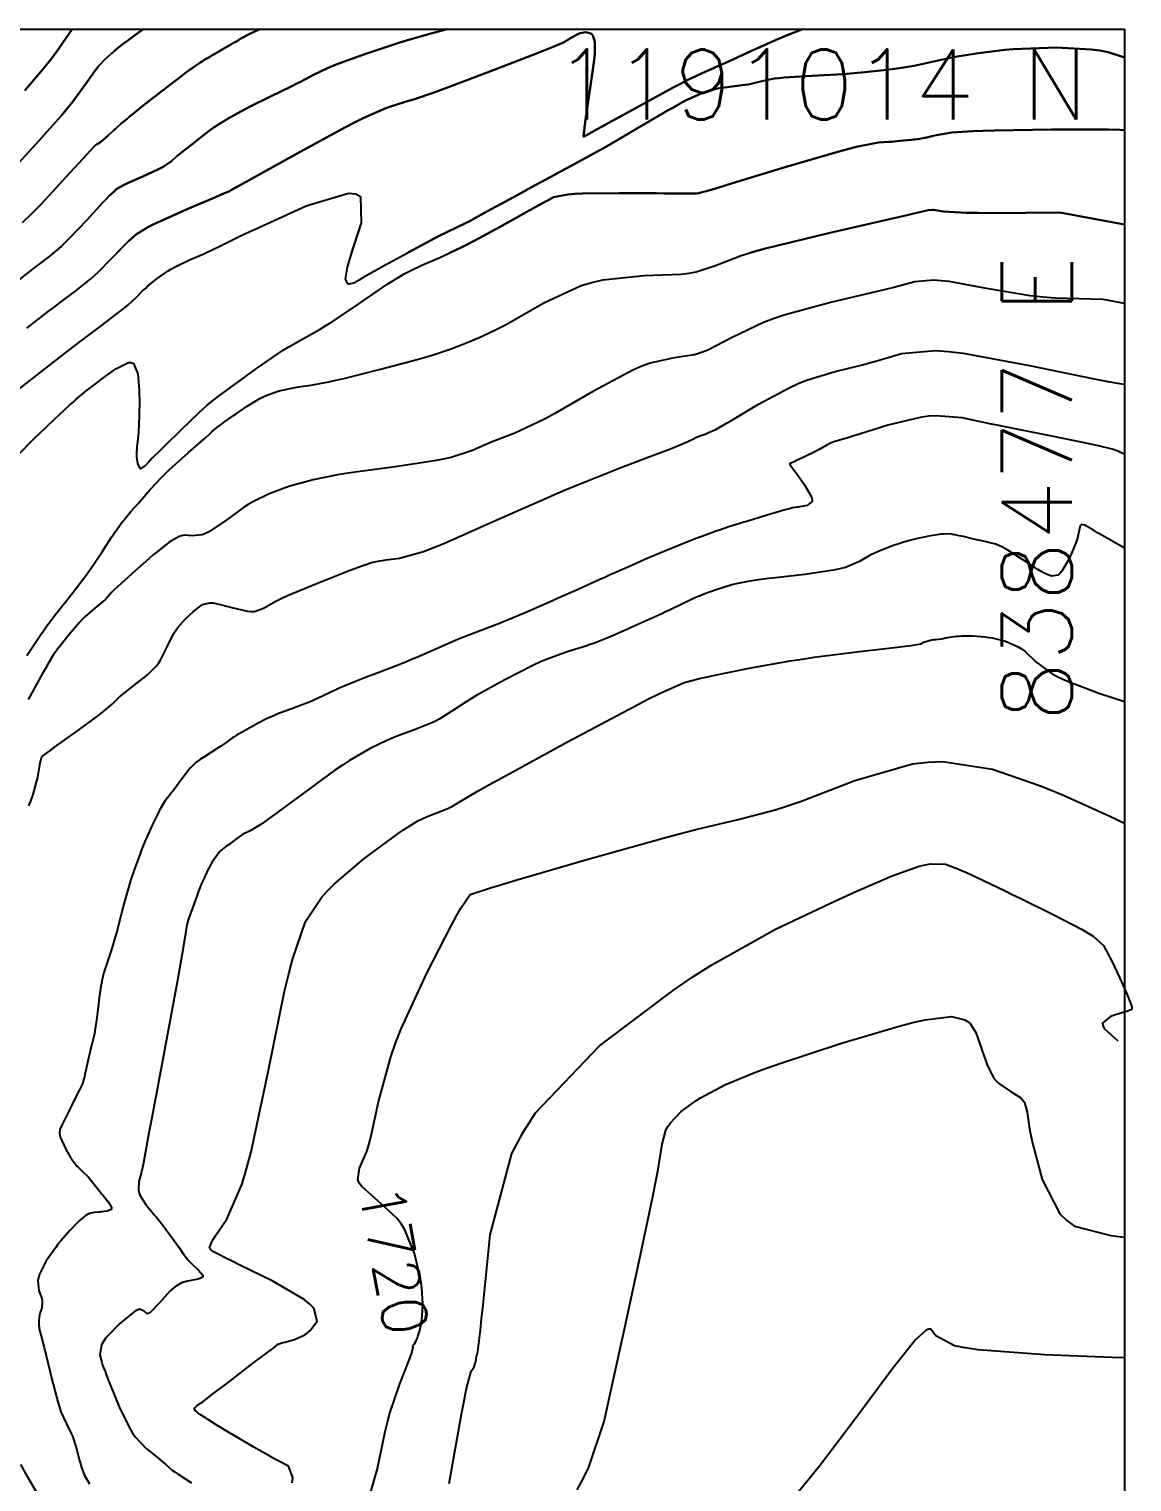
# Model space of a CAD drawing. Header units: metres. Extents: x 837117 to 838477, y 1189012 to 1191015.
# Drawn here: x 838382.7 to 838477.2, y 1190889.5 to 1191013.9 of the extents above; entities that cross this region are included whole.
import ezdxf

# ---------------------------------------------------------------- set-up
doc = ezdxf.new("R2010")
doc.units = ezdxf.units.M
doc.header["$LTSCALE"] = 0.3
doc.layers.add('COORD', color=7, linetype='Continuous', lineweight=20)
for name, color, linetype in [('COTAS 10', 1, 'Continuous'), ('COTAS INT', 252, 'Continuous'), ('MARCO IMP', 130, 'Continuous')]:
    doc.layers.add(name, color=color, linetype=linetype)
doc.styles.get("Standard").update_dxf_attribs({"font": 'simplex.shx'})

msp = doc.modelspace()

# ---------------------------------------------------------------- linework, layer by layer
at = {"layer": 'COORD'}
msp.add_lwpolyline([(837476.514, 1189013.872), (838476.514, 1189013.872), (838476.514, 1191013.872), (837476.514, 1191013.872)], close=True, dxfattribs=at)
at = {"layer": 'COTAS 10'}
for points, elevation in [([(838384.742, 1190994.695), (838385.407, 1190995.26), (838385.745, 1190995.581), (838386.106, 1190995.937), (838387.602, 1190997.513), (838388.988, 1190999.01), (838389.28, 1190999.317), (838389.531, 1190999.577), (838389.971, 1191000), (838390.104, 1191000.128), (838390.649, 1191000.45), (838390.881, 1191000.567), (838391.15, 1191000.696), (838392.417, 1191001.259), (838393.703, 1191001.848), (838393.984, 1191001.993), (838394.232, 1191002.13), (838394.857, 1191002.558), (838395.3, 1191002.948), (838395.434, 1191003.062), (838395.573, 1191003.178), (838396.115, 1191003.616), (838396.711, 1191004.085), (838396.883, 1191004.221), (838397.06, 1191004.358), (838397.723, 1191004.876), (838398.446, 1191005.405), (838398.66, 1191005.551), (838398.879, 1191005.696), (838399.718, 1191006.217), (838400.81, 1191006.82), (838401.188, 1191007.018), (838401.599, 1191007.229), (838403.359, 1191008.099), (838405.122, 1191008.965), (838405.535, 1191009.173), (838405.916, 1191009.367), (838407.021, 1191009.953), (838408.242, 1191010.526), (838408.696, 1191010.712), (838409.2, 1191010.91), (838411.44, 1191011.723), (838413.835, 1191012.527), (838414.438, 1191012.718), (838415.015, 1191012.897), (838416.879, 1191013.429), (838418.358, 1191013.832), (838418.496, 1191013.872), (838418.358, 1191013.832), (838416.879, 1191013.429), (838415.015, 1191012.897), (838414.438, 1191012.718), (838413.835, 1191012.527), (838411.44, 1191011.723), (838409.2, 1191010.91), (838408.696, 1191010.712), (838408.242, 1191010.526), (838407.021, 1191009.953), (838405.916, 1191009.367), (838405.535, 1191009.173), (838405.122, 1191008.965), (838403.359, 1191008.099), (838401.599, 1191007.229), (838401.188, 1191007.018), (838400.81, 1191006.82), (838399.718, 1191006.217), (838398.879, 1191005.696), (838398.66, 1191005.551), (838398.446, 1191005.405), (838397.723, 1191004.876), (838397.06, 1191004.358), (838396.883, 1191004.221), (838396.711, 1191004.085), (838396.115, 1191003.616), (838395.573, 1191003.178), (838395.434, 1191003.062), (838395.3, 1191002.948), (838394.857, 1191002.558), (838394.232, 1191002.13), (838393.984, 1191001.993), (838393.703, 1191001.848), (838392.417, 1191001.259), (838391.15, 1191000.696), (838390.881, 1191000.567), (838390.649, 1191000.45), (838390.104, 1191000.128), (838389.971, 1191000), (838389.531, 1190999.577), (838389.28, 1190999.317), (838388.988, 1190999.01), (838387.602, 1190997.513), (838386.106, 1190995.937), (838385.745, 1190995.581), (838385.407, 1190995.26), (838384.382, 1190994.39), (838383.429, 1190993.676), (838383.137, 1190993.452), (838382.833, 1190993.219), (838381.633, 1190992.283)], 1700), ([(838476.514, 1190990.37), (838474.685, 1190990.71), (838470.619, 1190990.818), (838469.528, 1190990.908), (838468.451, 1190991.025), (838464.685, 1190991.664), (838461.512, 1190992.244), (838460.808, 1190992.324), (838460.181, 1190992.368), (838458.548, 1190992.234), (838456.768, 1190991.743), (838456.048, 1190991.563), (838455.229, 1190991.362), (838451.451, 1190990.478), (838447.451, 1190989.397), (838446.492, 1190989.074), (838445.597, 1190988.74), (838442.903, 1190987.445), (838440.756, 1190986.349), (838440.206, 1190986.141), (838439.676, 1190985.973), (838437.923, 1190985.709), (838435.876, 1190985.273), (838435.161, 1190984.998), (838434.381, 1190984.655), (838431.029, 1190982.857), (838427.699, 1190980.947), (838426.933, 1190980.534), (838426.235, 1190980.171), (838424.278, 1190979.278), (838422.8, 1190978.704), (838422.404, 1190978.542), (838422.013, 1190978.379), (838420.651, 1190977.778), (838418.829, 1190977.194), (838418.149, 1190977.042), (838417.393, 1190976.895), (838414.028, 1190976.395), (838410.603, 1190975.935), (838409.808, 1190975.813), (838409.081, 1190975.693), (838407.01, 1190975.277), (838405.435, 1190974.848), (838405.019, 1190974.72), (838404.613, 1190974.588), (838403.222, 1190974.077), (838401.842, 1190973.4), (838401.443, 1190973.164), (838401.036, 1190972.906), (838399.508, 1190971.799), (838398.111, 1190970.84), (838397.788, 1190970.676), (838397.492, 1190970.556), (838396.651, 1190970.489), (838395.945, 1190970.536), (838395.733, 1190970.489), (838395.514, 1190970.415), (838394.668, 1190969.928), (838393.64, 1190969.118), (838393.307, 1190968.841), (838392.954, 1190968.54), (838391.503, 1190967.259), (838390.217, 1190966.082), (838389.967, 1190965.846), (838389.763, 1190965.65), (838389.411, 1190965.265), (838389.208, 1190965.035), (838389.098, 1190964.935), (838388.965, 1190964.82), (838388.291, 1190964.276), (838387.453, 1190963.538), (838387.216, 1190963.302), (838386.977, 1190963.051), (838386.097, 1190962.028), (838385.342, 1190961.077), (838385.182, 1190960.871), (838385.043, 1190960.69), (838384.719, 1190960.246), (838384.281, 1190959.495), (838384.07, 1190959.12), (838383.821, 1190958.674), (838382.595, 1190956.459)], 1710), ([(838411.45, 1190886.915), (838412.509, 1190890.617), (838413.162, 1190893.785), (838413.366, 1190894.587), (838413.58, 1190895.357), (838414.436, 1190897.868), (838415.171, 1190899.742), (838415.309, 1190900.11), (838415.418, 1190900.414), (838415.572, 1190900.966), (838415.555, 1190901.075), (838415.555, 1190901.099), (838415.558, 1190901.12), (838415.587, 1190901.172), (838415.643, 1190901.233), (838415.663, 1190901.259), (838415.684, 1190901.289), (838415.777, 1190901.433), (838415.897, 1190901.689), (838415.935, 1190901.79), (838415.976, 1190901.905), (838416.141, 1190902.43), (838416.293, 1190903.15), (838416.325, 1190903.387), (838416.352, 1190903.641), (838416.414, 1190904.696), (838416.325, 1190906.065), (838416.257, 1190906.518), (838416.17, 1190907.002), (838415.701, 1190909.014), (838414.859, 1190911.054), (838414.536, 1190911.556), (838414.175, 1190912.031), (838412.55, 1190913.516), (838411.164, 1190914.742), (838410.954, 1190915.053), (838410.82, 1190915.352), (838410.961, 1190916.33), (838411.599, 1190917.747), (838411.778, 1190918.323), (838411.958, 1190918.979), (838411.985, 1190919.101), (838412.614, 1190922.009), (838413.648, 1190925.857), (838414.065, 1190927.028), (838414.54, 1190928.245), (838416.73, 1190933.02), (838418.858, 1190937.14), (838419.294, 1190937.943), (838419.663, 1190938.599), (838420.444, 1190939.75), (838422.19, 1190940.329), (838423.167, 1190940.624), (838424.358, 1190940.979), (838430.444, 1190942.748), (838436.988, 1190944.582), (838438.468, 1190944.978), (838439.803, 1190945.325), (838443.426, 1190946.174), (838446.592, 1190947.011), (838447.639, 1190947.351), (838448.761, 1190947.738), (838453.426, 1190949.526), (838458.367, 1190950.95), (838459.662, 1190951.107), (838460.924, 1190951.162), (838465.22, 1190950.507), (838469.239, 1190949.088), (838470.328, 1190948.661), (838471.405, 1190948.221), (838475.209, 1190946.509), (838476.514, 1190945.858)], 1720)]:
    msp.add_lwpolyline(points, dxfattribs=dict(at, elevation=elevation))
at = {"layer": 'COTAS INT'}
for points, elevation in [([(838381.16, 1191001.731), (838383.242, 1191004.003), (838385.442, 1191006.483), (838385.931, 1191007.063), (838386.367, 1191007.597), (838387.51, 1191009.142), (838388.257, 1191010.231), (838388.444, 1191010.479), (838388.623, 1191010.704), (838389.197, 1191011.318), (838389.712, 1191011.769), (838389.854, 1191011.89), (838389.996, 1191012.008), (838390.506, 1191012.423), (838391.048, 1191012.842), (838391.21, 1191012.963), (838391.377, 1191013.087), (838392.024, 1191013.557), (838392.462, 1191013.872), (838392.024, 1191013.557), (838391.377, 1191013.087), (838391.21, 1191012.963), (838391.048, 1191012.842), (838390.506, 1191012.423), (838389.996, 1191012.008), (838389.854, 1191011.89), (838389.712, 1191011.769), (838389.197, 1191011.318), (838388.623, 1191010.704), (838388.444, 1191010.479), (838388.257, 1191010.231), (838387.51, 1191009.142), (838386.367, 1191007.597), (838385.931, 1191007.063), (838385.442, 1191006.483), (838383.242, 1191004.003), (838381.16, 1191001.731)], 1696), ([(838382.1, 1190997.312), (838382.871, 1190998.035), (838383.21, 1190998.382), (838383.602, 1190998.793), (838384.722, 1191000), (838385.471, 1191000.808), (838387.263, 1191002.766), (838387.607, 1191003.142), (838387.886, 1191003.445), (838388.345, 1191003.94), (838388.396, 1191003.97), (838388.419, 1191003.981), (838388.444, 1191003.994), (838388.564, 1191004.047), (838388.785, 1191004.193), (838388.873, 1191004.263), (838388.974, 1191004.346), (838389.435, 1191004.754), (838389.937, 1191005.21), (838390.062, 1191005.324), (838390.181, 1191005.432), (838390.564, 1191005.775), (838391.057, 1191006.194), (838391.247, 1191006.35), (838391.459, 1191006.523), (838392.418, 1191007.29), (838393.333, 1191008.014), (838393.518, 1191008.159), (838393.674, 1191008.281), (838393.988, 1191008.522), (838394.275, 1191008.739), (838394.414, 1191008.845), (838394.578, 1191008.972), (838395.384, 1191009.595), (838396.192, 1191010.213), (838396.357, 1191010.337), (838396.498, 1191010.439), (838396.795, 1191010.637), (838396.936, 1191010.714), (838396.978, 1191010.74), (838397.021, 1191010.768), (838397.189, 1191010.889), (838397.38, 1191011.028), (838397.437, 1191011.067), (838397.498, 1191011.107), (838397.733, 1191011.255), (838398.11, 1191011.479), (838398.259, 1191011.567), (838398.427, 1191011.666), (838399.198, 1191012.115), (838400.002, 1191012.58), (838400.191, 1191012.69), (838400.366, 1191012.79), (838400.877, 1191013.083), (838401.47, 1191013.396), (838401.696, 1191013.51), (838401.95, 1191013.636), (838402.438, 1191013.872), (838401.95, 1191013.636), (838401.696, 1191013.51), (838401.47, 1191013.396), (838400.877, 1191013.083), (838400.366, 1191012.79), (838400.191, 1191012.69), (838400.002, 1191012.58), (838399.198, 1191012.115), (838398.427, 1191011.666), (838398.259, 1191011.567), (838398.11, 1191011.479), (838397.733, 1191011.255), (838397.498, 1191011.107), (838397.437, 1191011.067), (838397.38, 1191011.028), (838397.189, 1191010.889), (838397.021, 1191010.768), (838396.978, 1191010.74), (838396.936, 1191010.714), (838396.795, 1191010.637), (838396.498, 1191010.439), (838396.357, 1191010.337), (838396.192, 1191010.213), (838395.384, 1191009.595), (838394.578, 1191008.972), (838394.414, 1191008.845), (838394.275, 1191008.739), (838393.988, 1191008.522), (838393.674, 1191008.281), (838393.518, 1191008.159), (838393.333, 1191008.014), (838392.418, 1191007.29), (838391.459, 1191006.523), (838391.247, 1191006.35), (838391.057, 1191006.194), (838390.564, 1191005.775), (838390.181, 1191005.432), (838390.062, 1191005.324), (838389.937, 1191005.21), (838389.435, 1191004.754), (838388.974, 1191004.346), (838388.873, 1191004.263), (838388.785, 1191004.193), (838388.564, 1191004.047), (838388.444, 1191003.994), (838388.419, 1191003.981), (838388.396, 1191003.97), (838388.345, 1191003.94), (838387.886, 1191003.445), (838387.607, 1191003.142), (838387.263, 1191002.766), (838385.471, 1191000.808), (838384.722, 1191000), (838383.602, 1190998.793), (838383.21, 1190998.382), (838382.871, 1190998.035), (838382.1, 1190997.312)], 1698), ([(838382.307, 1191008.62), (838384.047, 1191010.656), (838384.506, 1191011.24), (838384.954, 1191011.833), (838386.366, 1191013.872), (838384.954, 1191011.833), (838384.506, 1191011.24), (838384.047, 1191010.656), (838382.307, 1191008.62)], 1694), ([(838382.484, 1190988.263), (838384.308, 1190989.687), (838384.771, 1190990.042), (838385.215, 1190990.382), (838386.664, 1190991.468), (838387.943, 1190992.485), (838388.28, 1190992.78), (838388.609, 1190993.081), (838389.734, 1190994.218), (838390.714, 1190995.255), (838390.952, 1190995.493), (838391.176, 1190995.71), (838391.864, 1190996.316), (838392.901, 1190996.93), (838393.344, 1190997.153), (838393.856, 1190997.398), (838396.269, 1190998.471), (838398.567, 1190999.455), (838399.006, 1190999.643), (838399.36, 1190999.794), (838399.836, 1191000), (838399.924, 1191000.038), (838399.931, 1191000.044), (838399.933, 1191000.045), (838399.935, 1191000.047), (838399.943, 1191000.053), (838399.951, 1191000.06), (838399.957, 1191000.064), (838399.966, 1191000.072), (838399.977, 1191000.08), (838399.983, 1191000.084), (838399.996, 1191000.092), (838400.012, 1191000.101), (838400.05, 1191000.12), (838400.962, 1191000.624), (838401.526, 1191000.937), (838402.227, 1191001.325), (838405.882, 1191003.352), (838409.769, 1191005.459), (838410.614, 1191005.897), (838411.359, 1191006.271), (838413.217, 1191007.101), (838414.342, 1191007.478), (838414.625, 1191007.568), (838414.896, 1191007.652), (838415.771, 1191007.902), (838417.286, 1191008.408), (838417.961, 1191008.654), (838418.746, 1191008.946), (838422.502, 1191010.379), (838426.136, 1191011.791), (838426.845, 1191012.069), (838427.425, 1191012.298), (838428.445, 1191012.717), (838428.668, 1191012.85), (838428.746, 1191012.899), (838428.831, 1191012.953), (838429.195, 1191013.191), (838429.625, 1191013.418), (838429.751, 1191013.465), (838429.88, 1191013.506), (838430.37, 1191013.596), (838430.797, 1191013.502), (838430.886, 1191013.427), (838430.962, 1191013.33), (838431.132, 1191012.802), (838431.131, 1191011.816), (838431.099, 1191011.43), (838431.053, 1191010.995), (838430.775, 1191009.019), (838430.471, 1191007.078), (838430.41, 1191006.666), (838430.358, 1191006.308), (838430.253, 1191005.468), (838430.215, 1191005.06), (838430.205, 1191004.975), (838430.195, 1191004.901), (838430.163, 1191004.735), (838430.169, 1191004.679), (838430.183, 1191004.676), (838430.203, 1191004.677), (838430.319, 1191004.726), (838430.446, 1191004.795), (838430.472, 1191004.809), (838430.494, 1191004.821), (838430.54, 1191004.847), (838430.567, 1191004.861), (838430.577, 1191004.867), (838430.588, 1191004.873), (838430.633, 1191004.899), (838431.334, 1191005.286), (838431.758, 1191005.52), (838432.282, 1191005.808), (838435.001, 1191007.303), (838437.858, 1191008.854), (838438.468, 1191009.177), (838439, 1191009.454), (838440.268, 1191010.072), (838441.369, 1191010.554), (838441.797, 1191010.745), (838442.277, 1191010.961), (838444.453, 1191011.951), (838446.664, 1191012.941), (838447.166, 1191013.158), (838447.62, 1191013.349), (838448.861, 1191013.833), (838448.968, 1191013.872), (838448.861, 1191013.833), (838447.62, 1191013.349), (838447.166, 1191013.158), (838446.664, 1191012.941), (838444.453, 1191011.951), (838442.277, 1191010.961), (838441.797, 1191010.745), (838441.369, 1191010.554), (838440.268, 1191010.072), (838439, 1191009.454), (838438.468, 1191009.177), (838437.858, 1191008.854), (838435.001, 1191007.303), (838432.282, 1191005.808), (838431.758, 1191005.52), (838431.334, 1191005.286), (838430.633, 1191004.899), (838430.588, 1191004.873), (838430.577, 1191004.867), (838430.567, 1191004.861), (838430.54, 1191004.847), (838430.494, 1191004.821), (838430.472, 1191004.809), (838430.446, 1191004.795), (838430.319, 1191004.726), (838430.203, 1191004.677), (838430.183, 1191004.676), (838430.169, 1191004.679), (838430.163, 1191004.735), (838430.195, 1191004.901), (838430.205, 1191004.975), (838430.215, 1191005.06), (838430.253, 1191005.468), (838430.358, 1191006.308), (838430.41, 1191006.666), (838430.471, 1191007.078), (838430.775, 1191009.019), (838431.053, 1191010.995), (838431.099, 1191011.43), (838431.131, 1191011.816), (838431.132, 1191012.802), (838430.962, 1191013.33), (838430.886, 1191013.427), (838430.797, 1191013.502), (838430.37, 1191013.596), (838429.88, 1191013.506), (838429.751, 1191013.465), (838429.625, 1191013.418), (838429.195, 1191013.191), (838428.831, 1191012.953), (838428.746, 1191012.899), (838428.668, 1191012.85), (838428.445, 1191012.717), (838427.425, 1191012.298), (838426.845, 1191012.069), (838426.136, 1191011.791), (838422.502, 1191010.379), (838418.746, 1191008.946), (838417.961, 1191008.654), (838417.286, 1191008.408), (838415.771, 1191007.902), (838414.896, 1191007.652), (838414.625, 1191007.568), (838414.342, 1191007.478), (838413.217, 1191007.101), (838411.359, 1191006.271), (838410.614, 1191005.897), (838409.769, 1191005.459), (838405.882, 1191003.352), (838402.227, 1191001.325), (838401.526, 1191000.937), (838400.962, 1191000.624), (838400.05, 1191000.12), (838400.012, 1191000.101), (838399.996, 1191000.092), (838399.983, 1191000.084), (838399.977, 1191000.08), (838399.966, 1191000.072), (838399.957, 1191000.064), (838399.951, 1191000.06), (838399.943, 1191000.053), (838399.935, 1191000.047), (838399.933, 1191000.045), (838399.931, 1191000.044), (838399.924, 1191000.038), (838399.836, 1191000), (838399.36, 1190999.794), (838399.006, 1190999.643), (838398.567, 1190999.455), (838396.269, 1190998.471), (838393.856, 1190997.398), (838393.344, 1190997.153), (838392.901, 1190996.93), (838391.864, 1190996.316), (838391.176, 1190995.71), (838390.952, 1190995.493), (838390.714, 1190995.255), (838390.185, 1190994.695)], 1702), ([(838381.095, 1190982.487), (838383.334, 1190984.244), (838385.784, 1190986.155), (838386.405, 1190986.632), (838387.001, 1190987.087), (838388.947, 1190988.546), (838390.479, 1190989.709), (838390.815, 1190989.978), (838391.112, 1190990.225), (838391.865, 1190990.923), (838392.44, 1190991.499), (838392.625, 1190991.668), (838392.821, 1190991.842), (838393.624, 1190992.504), (838394.584, 1190993.167), (838394.879, 1190993.342), (838395.188, 1190993.513), (838396.41, 1190994.097), (838397.628, 1190994.634), (838397.934, 1190994.774), (838398.225, 1190994.912), (838399.165, 1190995.38), (838400.792, 1190996.165), (838401.516, 1190996.502), (838402.36, 1190996.891), (838406.396, 1190998.728), (838410.046, 1190999.832), (838410.647, 1190999.758), (838411.069, 1190999.52), (838411.11, 1190997.291), (838410.222, 1190994.541), (838410.058, 1190993.975), (838409.929, 1190993.493), (838409.759, 1190992.457), (838409.906, 1190992.115), (838409.978, 1190992.071), (838410.062, 1190992.049), (838410.479, 1190992.152), (838410.937, 1190992.387), (838411.048, 1190992.448), (838411.152, 1190992.507), (838411.472, 1190992.708), (838412.21, 1190993.139), (838412.579, 1190993.344), (838413.018, 1190993.585), (838415.198, 1190994.764), (838417.443, 1190995.958), (838417.924, 1190996.209), (838418.343, 1190996.424), (838419.347, 1190996.914), (838419.987, 1190997.212), (838420.176, 1190997.306), (838420.37, 1190997.406), (838421.117, 1190997.81), (838422.248, 1190998.438), (838422.685, 1190998.678), (838423.176, 1190998.947), (838425.102, 1191000), (838425.396, 1191000.161), (838427.674, 1191001.399), (838428.201, 1191001.683), (838428.684, 1191001.943), (838430.056, 1191002.672), (838431.441, 1191003.43), (838431.932, 1191003.708), (838432.469, 1191004.016), (838434.799, 1191005.373), (838436.985, 1191006.657), (838437.432, 1191006.918), (838437.81, 1191007.139), (838438.605, 1191007.596), (838439.069, 1191007.827), (838439.239, 1191007.906), (838439.426, 1191007.99), (838440.252, 1191008.346), (838441.233, 1191008.681), (838441.519, 1191008.753), (838441.81, 1191008.815), (838442.913, 1191008.962), (838443.996, 1191009.082), (838444.275, 1191009.127), (838444.545, 1191009.177), (838445.446, 1191009.401), (838446.54, 1191009.624), (838446.932, 1191009.674), (838447.363, 1191009.718), (838449.243, 1191009.836), (838451.313, 1191009.941), (838451.863, 1191009.978), (838452.404, 1191010.017), (838454.275, 1191010.187), (838455.886, 1191010.363), (838456.263, 1191010.407), (838456.61, 1191010.449), (838457.614, 1191010.583), (838458.48, 1191010.731), (838458.74, 1191010.783), (838459.008, 1191010.838), (838460.051, 1191011.075), (838461.329, 1191011.351), (838461.746, 1191011.431), (838462.191, 1191011.512), (838464.022, 1191011.819), (838466.267, 1191012.083), (838466.972, 1191012.137), (838467.714, 1191012.183), (838470.692, 1191012.282), (838473.676, 1191012.135), (838474.421, 1191012.027), (838475.13, 1191011.89), (838476.514, 1191011.437), (838475.13, 1191011.89), (838474.421, 1191012.027), (838473.676, 1191012.135), (838470.692, 1191012.282), (838467.714, 1191012.183), (838466.972, 1191012.137), (838466.267, 1191012.083), (838464.022, 1191011.819), (838462.191, 1191011.512), (838461.746, 1191011.431), (838461.329, 1191011.351), (838460.051, 1191011.075), (838459.008, 1191010.838), (838458.74, 1191010.783), (838458.48, 1191010.731), (838457.614, 1191010.583), (838456.61, 1191010.449), (838456.263, 1191010.407), (838455.886, 1191010.363), (838454.275, 1191010.187), (838452.404, 1191010.017), (838451.863, 1191009.978), (838451.313, 1191009.941), (838449.243, 1191009.836), (838447.363, 1191009.718), (838446.932, 1191009.674), (838446.54, 1191009.624), (838445.446, 1191009.401), (838444.545, 1191009.177), (838444.275, 1191009.127), (838443.996, 1191009.082), (838442.913, 1191008.962), (838441.81, 1191008.815), (838441.519, 1191008.753), (838441.233, 1191008.681), (838440.252, 1191008.346), (838439.426, 1191007.99), (838439.239, 1191007.906), (838439.069, 1191007.827), (838438.605, 1191007.596), (838437.81, 1191007.139), (838437.432, 1191006.918), (838436.985, 1191006.657), (838434.799, 1191005.373), (838432.469, 1191004.016), (838431.932, 1191003.708), (838431.441, 1191003.43), (838430.056, 1191002.672), (838428.684, 1191001.943), (838428.201, 1191001.683), (838427.674, 1191001.399), (838425.396, 1191000.161), (838425.102, 1191000), (838423.176, 1190998.947), (838422.685, 1190998.678), (838422.248, 1190998.438), (838421.117, 1190997.81), (838420.37, 1190997.406), (838420.176, 1190997.306), (838419.987, 1190997.212), (838419.347, 1190996.914), (838418.343, 1190996.424), (838417.924, 1190996.209), (838417.443, 1190995.958), (838415.198, 1190994.764), (838415.071, 1190994.695)], 1704), ([(838381.88, 1190977.563), (838382.882, 1190978.587), (838383.196, 1190978.897), (838383.526, 1190979.219), (838384.85, 1190980.479), (838386.128, 1190981.655), (838386.429, 1190981.924), (838386.707, 1190982.169), (838387.521, 1190982.852), (838388.319, 1190983.466), (838388.586, 1190983.668), (838388.874, 1190983.885), (838390.084, 1190984.782), (838391.193, 1190985.317), (838391.417, 1190985.304), (838391.606, 1190985.223), (838391.987, 1190984.348), (838392.092, 1190982.978), (838392.107, 1190982.584), (838392.116, 1190982.184), (838392.094, 1190980.684), (838392.026, 1190979.344), (838392.006, 1190979.045), (838391.985, 1190978.776), (838391.902, 1190978.061), (838391.856, 1190977.535), (838391.858, 1190977.385), (838391.866, 1190977.233), (838391.95, 1190976.668), (838392.128, 1190976.287), (838392.195, 1190976.251), (838392.27, 1190976.245), (838392.607, 1190976.473), (838392.928, 1190976.826), (838392.994, 1190976.897), (838393.049, 1190976.958), (838393.162, 1190977.085), (838393.222, 1190977.15), (838393.244, 1190977.171), (838393.269, 1190977.194), (838393.375, 1190977.291), (838393.809, 1190977.707), (838394.039, 1190977.931), (838394.318, 1190978.204), (838395.724, 1190979.582), (838397.237, 1190981.032), (838397.583, 1190981.35), (838397.898, 1190981.63), (838398.772, 1190982.34), (838399.697, 1190983.003), (838400.044, 1190983.255), (838400.43, 1190983.535), (838402.154, 1190984.794), (838403.978, 1190986.073), (838404.427, 1190986.366), (838404.851, 1190986.633), (838406.184, 1190987.379), (838407.614, 1190988.175), (838408.099, 1190988.474), (838408.624, 1190988.808), (838410.844, 1190990.295), (838412.958, 1190991.737), (838413.415, 1190992.041), (838413.818, 1190992.305), (838414.812, 1190992.913), (838415.663, 1190993.336), (838415.976, 1190993.482), (838416.322, 1190993.64), (838417.851, 1190994.318), (838419.697, 1190995.177), (838420.243, 1190995.45), (838420.805, 1190995.738), (838422.96, 1190996.906), (838424.85, 1190997.966), (838425.245, 1190998.187), (838425.583, 1190998.376), (838426.34, 1190998.796), (838426.773, 1190999.029), (838426.907, 1190999.101), (838427.048, 1190999.175), (838427.608, 1190999.47), (838428.834, 1190999.717), (838429.395, 1190999.761), (838430.052, 1190999.795), (838433.224, 1190999.832), (838436.426, 1190999.807), (838437.101, 1190999.802), (838437.686, 1190999.798), (838439.036, 1190999.791), (838439.65, 1190999.793), (838439.77, 1190999.796), (838439.868, 1190999.799), (838440.043, 1190999.814), (838440.123, 1190999.843), (838440.162, 1190999.854), (838440.209, 1190999.866), (838440.435, 1190999.92), (838440.709, 1191000), (838441.69, 1191000.286), (838442.385, 1191000.495), (838443.23, 1191000.751), (838447.537, 1191002.061), (838451.967, 1191003.366), (838452.89, 1191003.618), (838453.681, 1191003.822), (838455.443, 1191004.167), (838456.32, 1191004.211), (838456.553, 1191004.227), (838456.782, 1191004.244), (838457.575, 1191004.315), (838458.257, 1191004.39), (838458.417, 1191004.409), (838458.564, 1191004.427), (838458.989, 1191004.483), (838459.356, 1191004.546), (838459.466, 1191004.568), (838459.58, 1191004.591), (838460.022, 1191004.692), (838460.563, 1191004.808), (838460.74, 1191004.842), (838460.928, 1191004.877), (838461.704, 1191005.007), (838463.534, 1191005.131), (838464.386, 1191005.162), (838465.389, 1191005.191), (838470.259, 1191005.283), (838475.138, 1191005.269), (838476.145, 1191005.231), (838476.514, 1191005.209), (838476.145, 1191005.231), (838475.138, 1191005.269), (838470.259, 1191005.283), (838465.389, 1191005.191), (838464.386, 1191005.162), (838463.534, 1191005.131), (838461.704, 1191005.007), (838460.928, 1191004.877), (838460.74, 1191004.842), (838460.563, 1191004.808), (838460.022, 1191004.692), (838459.58, 1191004.591), (838459.466, 1191004.568), (838459.356, 1191004.546), (838458.989, 1191004.483), (838458.564, 1191004.427), (838458.417, 1191004.409), (838458.257, 1191004.39), (838457.575, 1191004.315), (838456.782, 1191004.244), (838456.553, 1191004.227), (838456.32, 1191004.211), (838455.443, 1191004.167), (838453.681, 1191003.822), (838452.89, 1191003.618), (838451.967, 1191003.366), (838447.537, 1191002.061), (838443.23, 1191000.751), (838442.385, 1191000.495), (838441.69, 1191000.286), (838440.709, 1191000), (838440.435, 1190999.92), (838440.209, 1190999.866), (838440.162, 1190999.854), (838440.123, 1190999.843), (838440.043, 1190999.814), (838439.868, 1190999.799), (838439.77, 1190999.796), (838439.65, 1190999.793), (838439.036, 1190999.791), (838437.686, 1190999.798), (838437.101, 1190999.802), (838436.426, 1190999.807), (838433.224, 1190999.832), (838430.052, 1190999.795), (838429.395, 1190999.761), (838428.834, 1190999.717), (838427.608, 1190999.47), (838427.048, 1190999.175), (838426.907, 1190999.101), (838426.773, 1190999.029), (838426.34, 1190998.796), (838425.583, 1190998.376), (838425.245, 1190998.187), (838424.85, 1190997.966), (838422.96, 1190996.906), (838420.805, 1190995.738), (838420.243, 1190995.45), (838419.697, 1190995.177), (838418.661, 1190994.695)], 1706), ([(838397.762, 1190994.695), (838397.934, 1190994.774), (838398.225, 1190994.912), (838399.165, 1190995.38), (838400.792, 1190996.165), (838401.516, 1190996.502), (838402.36, 1190996.891), (838406.396, 1190998.728), (838410.046, 1190999.832), (838410.647, 1190999.758), (838411.069, 1190999.52), (838411.11, 1190997.291), (838410.272, 1190994.695)], 1704), ([(838382.474, 1190960.223), (838383.623, 1190961.943), (838383.887, 1190962.326), (838384.127, 1190962.67), (838384.796, 1190963.574), (838385.363, 1190964.284), (838385.539, 1190964.506), (838385.722, 1190964.737), (838386.452, 1190965.662), (838387.186, 1190966.617), (838387.373, 1190966.869), (838387.553, 1190967.114), (838388.141, 1190967.951), (838388.714, 1190968.806), (838388.884, 1190969.061), (838389.059, 1190969.325), (838389.731, 1190970.349), (838390.413, 1190971.343), (838390.594, 1190971.589), (838390.772, 1190971.821), (838391.386, 1190972.553), (838392, 1190973.237), (838392.178, 1190973.439), (838392.359, 1190973.647), (838393.041, 1190974.445), (838393.969, 1190975.435), (838394.306, 1190975.763), (838394.677, 1190976.116), (838396.302, 1190977.586), (838397.803, 1190978.905), (838398.095, 1190979.163), (838398.334, 1190979.373), (838398.749, 1190979.744), (838398.89, 1190979.858), (838398.956, 1190979.907), (838399.033, 1190979.964), (838399.408, 1190980.232), (838399.98, 1190980.633), (838400.182, 1190980.774), (838400.403, 1190980.928), (838401.355, 1190981.59), (838402.431, 1190982.242), (838402.729, 1190982.389), (838403.027, 1190982.522), (838404.105, 1190982.881), (838405.175, 1190983.119), (838405.468, 1190983.176), (838405.76, 1190983.228), (838406.803, 1190983.382), (838408.349, 1190983.667), (838408.958, 1190983.802), (838409.646, 1190983.961), (838412.784, 1190984.737), (838415.918, 1190985.569), (838416.604, 1190985.763), (838417.21, 1190985.941), (838418.739, 1190986.451), (838419.77, 1190986.865), (838420.061, 1190986.981), (838420.355, 1190987.099), (838421.437, 1190987.533), (838422.925, 1190988.246), (838423.474, 1190988.539), (838424.083, 1190988.874), (838426.779, 1190990.431), (838429.97, 1190991.9), (838430.892, 1190992.18), (838431.831, 1190992.405), (838435.358, 1190992.756), (838438.507, 1190992.886), (838439.208, 1190992.97), (838439.834, 1190993.075), (838441.473, 1190993.63), (838443.662, 1190994.475), (838444.633, 1190994.763), (838445.764, 1190995.074), (838451.169, 1190996.394), (838456.394, 1190997.594), (838457.412, 1190997.83), (838458.244, 1190998.023), (838459.696, 1190998.373), (838460.038, 1190998.401), (838460.169, 1190998.392), (838460.317, 1190998.375), (838460.981, 1190998.254), (838462.982, 1190998.138), (838463.972, 1190998.125), (838465.151, 1190998.12), (838470.981, 1190998.173), (838476.514, 1190997.144), (838470.981, 1190998.173), (838465.151, 1190998.12), (838463.972, 1190998.125), (838462.982, 1190998.138), (838460.981, 1190998.254), (838460.317, 1190998.375), (838460.169, 1190998.392), (838460.038, 1190998.401), (838459.696, 1190998.373), (838458.244, 1190998.023), (838457.412, 1190997.83), (838456.394, 1190997.594), (838451.169, 1190996.394), (838445.764, 1190995.074), (838444.633, 1190994.763), (838444.404, 1190994.695)], 1708), ([(838382.654, 1190947.34), (838382.851, 1190947.849), (838383.021, 1190948.326), (838383.41, 1190949.796), (838383.589, 1190950.827), (838383.626, 1190951.029), (838383.658, 1190951.195), (838383.73, 1190951.491), (838383.764, 1190951.544), (838383.772, 1190951.557), (838383.78, 1190951.569), (838383.805, 1190951.604), (838384.248, 1190951.932), (838384.519, 1190952.129), (838384.855, 1190952.372), (838386.607, 1190953.631), (838388.416, 1190954.951), (838388.787, 1190955.232), (838389.102, 1190955.476), (838389.775, 1190956.055), (838390.142, 1190956.424), (838390.264, 1190956.536), (838390.396, 1190956.653), (838390.946, 1190957.114), (838391.602, 1190957.637), (838391.8, 1190957.794), (838392.005, 1190957.956), (838392.805, 1190958.585), (838393.581, 1190959.354), (838393.77, 1190959.605), (838393.949, 1190959.872), (838394.503, 1190960.974), (838395.035, 1190962.077), (838395.2, 1190962.345), (838395.373, 1190962.596), (838396.059, 1190963.367), (838396.732, 1190963.961), (838396.896, 1190964.1), (838397.05, 1190964.229), (838397.527, 1190964.605), (838398.162, 1190964.75), (838398.416, 1190964.734), (838398.704, 1190964.693), (838400.026, 1190964.34), (838401.381, 1190964.018), (838401.69, 1190963.996), (838401.97, 1190964.003), (838402.74, 1190964.273), (838403.805, 1190964.884), (838404.271, 1190965.106), (838404.811, 1190965.352), (838407.379, 1190966.434), (838409.943, 1190967.452), (838410.481, 1190967.658), (838410.944, 1190967.831), (838411.994, 1190968.184), (838412.707, 1190968.327), (838412.957, 1190968.368), (838413.23, 1190968.41), (838414.41, 1190968.569), (838416.449, 1190969.146), (838417.265, 1190969.453), (838418.189, 1190969.823), (838422.434, 1190971.689), (838427.162, 1190973.8), (838428.391, 1190974.324), (838429.585, 1190974.823), (838433.606, 1190976.408), (838436.758, 1190977.598), (838437.404, 1190977.848), (838437.952, 1190978.064), (838439.108, 1190978.554), (838439.579, 1190978.788), (838439.694, 1190978.841), (838439.802, 1190978.89), (838440.135, 1190979.025), (838440.426, 1190979.133), (838440.588, 1190979.195), (838440.884, 1190979.314), (838441.153, 1190979.427), (838441.218, 1190979.455), (838441.278, 1190979.481), (838441.462, 1190979.565), (838442.125, 1190979.946), (838442.487, 1190980.16), (838442.928, 1190980.422), (838445.164, 1190981.759), (838447.84, 1190983.189), (838448.558, 1190983.51), (838449.265, 1190983.797), (838451.734, 1190984.561), (838454.064, 1190985.131), (838454.684, 1190985.295), (838455.293, 1190985.463), (838457.401, 1190986.095), (838460.324, 1190986.334), (838461.447, 1190986.255), (838462.707, 1190986.113), (838468.389, 1190985.074), (838473.919, 1190983.912), (838475.083, 1190983.691), (838476.088, 1190983.515), (838476.514, 1190983.465)], 1712), ([(838476.514, 1190977.448), (838476.341, 1190977.54), (838476.183, 1190977.615), (838476.026, 1190977.684), (838475.468, 1190977.896), (838474.294, 1190978.185), (838473.748, 1190978.303), (838473.107, 1190978.438), (838469.997, 1190979.064), (838466.593, 1190979.742), (838465.767, 1190979.91), (838464.992, 1190980.07), (838462.614, 1190980.577), (838460.393, 1190980.757), (838459.717, 1190980.71), (838459.014, 1190980.622), (838456.253, 1190979.955), (838453.818, 1190979.183), (838453.32, 1190979.028), (838452.899, 1190978.899), (838452.016, 1190978.644), (838451.622, 1190978.522), (838451.509, 1190978.476), (838451.395, 1190978.425), (838450.967, 1190978.197), (838450.423, 1190977.895), (838450.235, 1190977.798), (838450.031, 1190977.695), (838449.157, 1190977.273), (838448.362, 1190976.899), (838448.207, 1190976.826), (838448.081, 1190976.767), (838447.859, 1190976.664), (838447.84, 1190976.637), (838447.841, 1190976.625), (838447.846, 1190976.612), (838447.886, 1190976.548), (838448.11, 1190976.242), (838448.23, 1190976.075), (838448.376, 1190975.872), (838449.114, 1190974.845), (838449.698, 1190973.808), (838449.747, 1190973.599), (838449.747, 1190973.424), (838449.343, 1190973.075), (838448.712, 1190972.965), (838448.57, 1190972.941), (838448.442, 1190972.919), (838448.098, 1190972.864), (838447.579, 1190972.738), (838447.34, 1190972.672), (838447.06, 1190972.592), (838445.707, 1190972.19), (838444.245, 1190971.745), (838443.897, 1190971.638), (838443.573, 1190971.538), (838442.608, 1190971.234), (838441.812, 1190970.97), (838441.595, 1190970.895), (838441.379, 1190970.819), (838440.612, 1190970.541), (838439.736, 1190970.206), (838439.452, 1190970.095), (838439.15, 1190969.976), (838437.911, 1190969.482), (838436.503, 1190968.902), (838436.094, 1190968.729), (838435.678, 1190968.551), (838434.109, 1190967.862), (838432.456, 1190967.123), (838431.987, 1190966.913), (838431.513, 1190966.701), (838429.761, 1190965.912), (838428.003, 1190965.126), (838427.525, 1190964.914), (838427.052, 1190964.705), (838425.377, 1190963.972), (838423.787, 1190963.3), (838423.367, 1190963.13), (838422.957, 1190962.966), (838421.55, 1190962.432), (838420.121, 1190961.883), (838419.696, 1190961.71), (838419.259, 1190961.528), (838417.576, 1190960.797), (838415.886, 1190960.06), (838415.443, 1190959.875), (838415.012, 1190959.698), (838413.549, 1190959.126), (838412.256, 1190958.639), (838411.933, 1190958.515), (838411.624, 1190958.397), (838410.631, 1190958.009), (838409.664, 1190957.605), (838409.37, 1190957.476), (838409.066, 1190957.34), (838407.875, 1190956.786), (838406.678, 1190956.241), (838406.371, 1190956.111), (838406.073, 1190955.989), (838405.083, 1190955.624), (838404.205, 1190955.31), (838403.978, 1190955.221), (838403.757, 1190955.131), (838403.018, 1190954.797), (838402.303, 1190954.435), (838402.099, 1190954.327), (838401.891, 1190954.216), (838401.114, 1190953.784), (838400.407, 1190953.368), (838400.243, 1190953.266), (838400.094, 1190953.17), (838399.667, 1190952.871), (838399.251, 1190952.569), (838399.107, 1190952.472), (838398.952, 1190952.369), (838398.288, 1190951.946), (838397.634, 1190951.533), (838397.485, 1190951.436), (838397.349, 1190951.347), (838396.975, 1190951.088), (838396.606, 1190950.729), (838396.474, 1190950.576), (838396.33, 1190950.401), (838395.699, 1190949.575), (838395.088, 1190948.751), (838394.955, 1190948.577), (838394.838, 1190948.425), (838394.547, 1190948.072), (838394.361, 1190947.849), (838394.31, 1190947.779), (838394.26, 1190947.707), (838394.081, 1190947.418), (838393.846, 1190946.974), (838393.76, 1190946.803), (838393.665, 1190946.612), (838393.246, 1190945.753), (838392.833, 1190944.874), (838392.741, 1190944.672), (838392.659, 1190944.487), (838392.443, 1190943.967), (838392.245, 1190943.433), (838392.174, 1190943.239), (838392.096, 1190943.026), (838391.754, 1190942.09), (838391.39, 1190941.035), (838391.298, 1190940.747), (838391.209, 1190940.46), (838390.919, 1190939.438), (838390.651, 1190938.418), (838390.576, 1190938.133), (838390.501, 1190937.846), (838390.229, 1190936.798), (838389.933, 1190935.73), (838389.843, 1190935.43), (838389.75, 1190935.128), (838389.384, 1190934.022), (838389.054, 1190932.988), (838388.984, 1190932.731), (838388.923, 1190932.488), (838388.778, 1190931.715), (838388.677, 1190930.908), (838388.644, 1190930.644), (838388.608, 1190930.361), (838388.459, 1190929.191), (838388.301, 1190928.078), (838388.259, 1190927.832), (838388.219, 1190927.612), (838388.081, 1190927.041), (838387.933, 1190926.521), (838387.887, 1190926.333), (838387.838, 1190926.127), (838387.64, 1190925.222), (838387.447, 1190924.341), (838387.401, 1190924.149), (838387.358, 1190923.98), (838387.228, 1190923.557), (838387.01, 1190923.083), (838386.911, 1190922.881), (838386.795, 1190922.649), (838386.238, 1190921.555), (838385.69, 1190920.473), (838385.58, 1190920.248), (838385.488, 1190920.055), (838385.307, 1190919.627), (838385.266, 1190919.422), (838385.262, 1190919.369), (838385.261, 1190919.318), (838385.285, 1190919.149), (838385.367, 1190918.928), (838385.403, 1190918.844), (838385.444, 1190918.75), (838385.641, 1190918.33), (838385.855, 1190917.898), (838385.907, 1190917.796), (838385.955, 1190917.703), (838386.106, 1190917.43), (838386.252, 1190917.194), (838386.299, 1190917.124), (838386.348, 1190917.051), (838386.547, 1190916.773), (838386.789, 1190916.48), (838386.866, 1190916.399), (838386.946, 1190916.318), (838387.27, 1190916.025), (838387.64, 1190915.671), (838387.749, 1190915.551), (838387.861, 1190915.423), (838388.292, 1190914.881), (838388.745, 1190914.29), (838388.871, 1190914.129), (838388.998, 1190913.971), (838389.457, 1190913.411), (838389.721, 1190912.958), (838389.724, 1190912.866), (838389.696, 1190912.789), (838389.345, 1190912.632), (838388.843, 1190912.579), (838388.721, 1190912.567), (838388.606, 1190912.556), (838388.252, 1190912.526), (838387.947, 1190912.471), (838387.863, 1190912.444), (838387.779, 1190912.411), (838387.479, 1190912.251), (838387.093, 1190911.939), (838386.955, 1190911.811), (838386.803, 1190911.665), (838386.143, 1190910.987), (838385.381, 1190910.106), (838385.165, 1190909.832), (838384.946, 1190909.544), (838384.139, 1190908.396), (838383.543, 1190907.255), (838383.457, 1190906.971), (838383.406, 1190906.703), (838383.51, 1190905.85), (838383.746, 1190905.16), (838383.779, 1190904.993), (838383.797, 1190904.837), (838383.742, 1190904.363), (838383.615, 1190903.958), (838383.587, 1190903.846), (838383.561, 1190903.735), (838383.497, 1190903.331), (838383.499, 1190902.874), (838383.516, 1190902.729), (838383.541, 1190902.575), (838383.69, 1190901.952), (838383.951, 1190900.972), (838384.046, 1190900.593), (838384.151, 1190900.168), (838384.612, 1190898.244), (838385.124, 1190896.302), (838385.261, 1190895.866), (838385.397, 1190895.473), (838385.869, 1190894.421), (838386.282, 1190893.614), (838386.38, 1190893.375), (838386.472, 1190893.13), (838386.743, 1190892.193), (838386.983, 1190891.264), (838387.055, 1190891.024), (838387.129, 1190890.792), (838387.416, 1190890.02), (838387.84, 1190889.299)], 1714), ([(838476.514, 1190969.405), (838474.627, 1190970.503), (838474.212, 1190970.744), (838473.86, 1190970.949), (838473.113, 1190971.383), (838472.838, 1190971.436), (838472.782, 1190971.401), (838472.736, 1190971.344), (838472.645, 1190970.958), (838472.494, 1190970.263), (838472.409, 1190970.011), (838472.306, 1190969.733), (838471.78, 1190968.515), (838471.156, 1190967.442), (838470.991, 1190967.256), (838470.83, 1190967.118), (838470.276, 1190967.017), (838469.826, 1190967.203), (838469.73, 1190967.244), (838469.646, 1190967.281), (838469.448, 1190967.381), (838469.101, 1190967.602), (838468.923, 1190967.717), (838468.71, 1190967.854), (838467.644, 1190968.543), (838466.525, 1190969.238), (838466.279, 1190969.38), (838466.059, 1190969.499), (838465.496, 1190969.749), (838464.974, 1190969.883), (838464.782, 1190969.93), (838464.568, 1190969.981), (838463.622, 1190970.2), (838462.714, 1190970.407), (838462.524, 1190970.45), (838462.361, 1190970.486), (838461.996, 1190970.566), (838461.789, 1190970.601), (838461.727, 1190970.609), (838461.662, 1190970.617), (838461.41, 1190970.64), (838460.994, 1190970.624), (838460.827, 1190970.606), (838460.637, 1190970.583), (838459.761, 1190970.453), (838458.661, 1190970.224), (838458.33, 1190970.138), (838457.986, 1190970.042), (838456.648, 1190969.615), (838455.355, 1190969.112), (838455.04, 1190968.968), (838454.743, 1190968.822), (838453.826, 1190968.281), (838452.621, 1190967.774), (838452.142, 1190967.649), (838451.601, 1190967.532), (838449.122, 1190967.167), (838446.615, 1190966.881), (838446.056, 1190966.813), (838445.555, 1190966.75), (838444.236, 1190966.565), (838443.262, 1190966.368), (838442.98, 1190966.298), (838442.692, 1190966.221), (838441.606, 1190965.887), (838440.48, 1190965.471), (838440.166, 1190965.343), (838439.853, 1190965.21), (838438.715, 1190964.681), (838437.543, 1190964.112), (838437.207, 1190963.954), (838436.867, 1190963.795), (838435.601, 1190963.217), (838434.322, 1190962.647), (838433.973, 1190962.493), (838433.628, 1190962.341), (838432.403, 1190961.806), (838431.123, 1190961.297), (838430.744, 1190961.161), (838430.353, 1190961.028), (838428.852, 1190960.568), (838427.063, 1190959.926), (838426.491, 1190959.679), (838425.885, 1190959.402), (838423.422, 1190958.148), (838421.094, 1190956.852), (838420.574, 1190956.547), (838420.108, 1190956.266), (838418.875, 1190955.447), (838417.86, 1190954.805), (838417.531, 1190954.635), (838417.182, 1190954.469), (838415.75, 1190953.898), (838414.205, 1190953.315), (838413.785, 1190953.142), (838413.367, 1190952.963), (838411.887, 1190952.275), (838410.117, 1190951.243), (838409.517, 1190950.848), (838408.87, 1190950.406), (838406.135, 1190948.412), (838403.588, 1190946.52), (838403.059, 1190946.141), (838402.606, 1190945.826), (838401.606, 1190945.214), (838401.126, 1190944.99), (838401, 1190944.921), (838400.878, 1190944.847), (838400.464, 1190944.554), (838400.081, 1190944.258), (838399.98, 1190944.183), (838399.879, 1190944.111), (838399.532, 1190943.876), (838399.198, 1190943.616), (838399.106, 1190943.527), (838399.014, 1190943.432), (838398.684, 1190943.029), (838398.377, 1190942.581), (838398.3, 1190942.456), (838398.226, 1190942.332), (838397.985, 1190941.881), (838397.769, 1190941.424), (838397.711, 1190941.296), (838397.653, 1190941.167), (838397.449, 1190940.694), (838397.244, 1190940.189), (838397.187, 1190940.04), (838397.128, 1190939.886), (838396.911, 1190939.297), (838396.693, 1190938.686), (838396.633, 1190938.518), (838396.574, 1190938.351), (838396.362, 1190937.754), (838396.183, 1190937.16), (838396.145, 1190936.995), (838396.111, 1190936.831), (838396.029, 1190936.235), (838395.728, 1190934.37), (838395.556, 1190933.405), (838395.346, 1190932.245), (838394.267, 1190926.437), (838393.18, 1190920.649), (838392.965, 1190919.503), (838392.787, 1190918.553), (838392.454, 1190916.77), (838392.34, 1190916.228), (838392.3, 1190916.061), (838392.256, 1190915.887), (838392.068, 1190915.196), (838392.031, 1190914.44), (838392.083, 1190914.225), (838392.161, 1190914.007), (838392.671, 1190913.201), (838393.277, 1190912.473), (838393.416, 1190912.306), (838393.543, 1190912.153), (838393.898, 1190911.723), (838394.21, 1190911.328), (838394.414, 1190911.056), (838394.84, 1190910.47), (838395.285, 1190909.845), (838395.402, 1190909.68), (838395.516, 1190909.518), (838395.904, 1190908.962), (838396.323, 1190908.427), (838396.456, 1190908.279), (838396.597, 1190908.131), (838397.17, 1190907.597), (838397.547, 1190907.15), (838397.565, 1190907.058), (838397.546, 1190906.979), (838397.164, 1190906.807), (838396.562, 1190906.708), (838396.403, 1190906.675), (838396.248, 1190906.64), (838395.719, 1190906.493), (838395.127, 1190906.14), (838394.933, 1190905.974), (838394.725, 1190905.779), (838393.866, 1190904.83), (838393.084, 1190904.019), (838392.925, 1190903.911), (838392.791, 1190903.854), (838392.514, 1190904.069), (838392.125, 1190904.241), (838391.92, 1190904.157), (838391.674, 1190904.016), (838390.431, 1190903.031), (838389.247, 1190901.791), (838389.036, 1190901.489), (838388.876, 1190901.205), (838388.722, 1190900.332), (838388.883, 1190899.696), (838388.921, 1190899.561), (838388.957, 1190899.445), (838389.063, 1190899.178), (838389.143, 1190899.022), (838389.162, 1190898.976), (838389.18, 1190898.928), (838389.232, 1190898.747), (838389.435, 1190898.194), (838389.547, 1190897.912), (838389.684, 1190897.575), (838390.381, 1190895.892), (838391.257, 1190894.102), (838391.506, 1190893.696), (838391.758, 1190893.33), (838392.695, 1190892.333), (838393.538, 1190891.663), (838393.732, 1190891.503), (838393.908, 1190891.354), (838394.398, 1190890.908), (838394.962, 1190890.448), (838395.184, 1190890.29), (838395.435, 1190890.12), (838396.578, 1190889.393)], 1716), ([(838405.201, 1190889.389), (838405.262, 1190889.844), (838404.902, 1190890.797), (838403.95, 1190891.299), (838403.638, 1190891.47), (838403.305, 1190891.654), (838401.928, 1190892.437), (838400.521, 1190893.258), (838400.169, 1190893.468), (838399.834, 1190893.669), (838398.761, 1190894.331), (838397.95, 1190894.843), (838397.781, 1190894.949), (838397.635, 1190895.041), (838397.309, 1190895.244), (838397.142, 1190895.357), (838397.098, 1190895.391), (838397.054, 1190895.427), (838396.901, 1190895.565), (838396.832, 1190895.716), (838396.842, 1190895.759), (838396.863, 1190895.803), (838397.042, 1190895.965), (838397.405, 1190896.219), (838397.543, 1190896.321), (838397.696, 1190896.436), (838398.385, 1190896.963), (838399.372, 1190897.722), (838399.713, 1190897.983), (838400.085, 1190898.266), (838401.673, 1190899.471), (838403.115, 1190900.564), (838403.394, 1190900.776), (838403.621, 1190900.948), (838404.008, 1190901.243), (838404.049, 1190901.275), (838404.059, 1190901.281), (838404.068, 1190901.286), (838404.094, 1190901.297), (838404.307, 1190901.355), (838404.433, 1190901.39), (838404.588, 1190901.433), (838405.393, 1190901.656), (838406.296, 1190902.065), (838406.514, 1190902.226), (838406.717, 1190902.406), (838407.333, 1190903.229), (838407.07, 1190904.334), (838406.719, 1190904.692), (838406.247, 1190905.074), (838403.54, 1190906.641), (838400.678, 1190908.05), (838400.109, 1190908.331), (838399.637, 1190908.564), (838398.738, 1190909.015), (838398.511, 1190909.14), (838398.462, 1190909.169), (838398.419, 1190909.195), (838398.314, 1190909.269), (838398.243, 1190909.34), (838398.222, 1190909.365), (838398.2, 1190909.392), (838398.114, 1190909.508), (838398.288, 1190909.963), (838398.43, 1190910.204), (838398.612, 1190910.494), (838399.607, 1190911.958), (838400.916, 1190914.982), (838401.296, 1190916.257), (838401.683, 1190917.72), (838403.145, 1190924.584), (838404.556, 1190931.487), (838404.911, 1190932.975), (838405.252, 1190934.28), (838406.354, 1190937.463), (838407.73, 1190939.492), (838408.242, 1190940.068), (838408.813, 1190940.651), (838411.348, 1190942.81), (838413.829, 1190944.649), (838414.364, 1190945.031), (838414.834, 1190945.357), (838415.984, 1190946.076), (838416.717, 1190946.416), (838416.924, 1190946.505), (838417.132, 1190946.59), (838417.897, 1190946.879), (838418.605, 1190947.161), (838418.778, 1190947.244), (838418.941, 1190947.328), (838419.443, 1190947.646), (838421.142, 1190948.64), (838422.058, 1190949.15), (838423.168, 1190949.762), (838428.789, 1190952.822), (838434.511, 1190955.871), (838435.684, 1190956.476), (838436.679, 1190956.978), (838438.789, 1190957.927), (838440.22, 1190958.278), (838440.786, 1190958.403), (838441.426, 1190958.541), (838444.355, 1190959.137), (838447.881, 1190959.767), (838448.898, 1190959.925), (838449.933, 1190960.077), (838453.819, 1190960.564), (838457.061, 1190960.935), (838457.69, 1190961.013), (838458.202, 1190961.081), (838459.081, 1190961.233), (838459.217, 1190961.314), (838459.261, 1190961.336), (838459.308, 1190961.357), (838459.501, 1190961.432), (838459.709, 1190961.497), (838459.766, 1190961.512), (838459.823, 1190961.526), (838460.024, 1190961.567), (838460.23, 1190961.596), (838460.29, 1190961.603), (838460.351, 1190961.61), (838460.581, 1190961.631), (838460.871, 1190961.667), (838460.971, 1190961.683), (838461.078, 1190961.702), (838461.536, 1190961.793), (838462.152, 1190961.878), (838462.36, 1190961.892), (838462.584, 1190961.903), (838463.527, 1190961.909), (838464.591, 1190961.827), (838464.892, 1190961.782), (838465.196, 1190961.727), (838466.314, 1190961.448), (838467.406, 1190960.971), (838467.693, 1190960.791), (838467.974, 1190960.591), (838468.932, 1190959.696), (838470.314, 1190958.659), (838470.862, 1190958.369), (838471.481, 1190958.077), (838474.317, 1190957.015), (838476.514, 1190956.29)], 1718), ([(838418.656, 1190889.331), (838419.718, 1190895.256), (838419.938, 1190896.405), (838420.126, 1190897.34), (838420.537, 1190898.94), (838420.712, 1190899.168), (838420.752, 1190899.239), (838420.788, 1190899.312), (838420.883, 1190899.603), (838420.96, 1190899.948), (838420.984, 1190900.056), (838421.008, 1190900.169), (838421.106, 1190900.62), (838421.332, 1190902.449), (838421.436, 1190903.43), (838421.56, 1190904.617), (838422.159, 1190910.62), (838424.034, 1190917.57), (838424.963, 1190919.354), (838426.068, 1190921.078), (838431.538, 1190926.798), (838437.884, 1190931.57), (838439.542, 1190932.697), (838441.156, 1190933.739), (838446.628, 1190936.798), (838451.319, 1190939.025), (838452.442, 1190939.542), (838453.488, 1190940.017), (838456.628, 1190941.371), (838458.932, 1190942.176), (838459.45, 1190942.304), (838459.917, 1190942.391), (838461.174, 1190942.362), (838462.227, 1190941.971), (838462.566, 1190941.829), (838462.926, 1190941.673), (838464.396, 1190940.991), (838466.286, 1190940.074), (838466.91, 1190939.77), (838467.578, 1190939.444), (838470.355, 1190938.087), (838472.889, 1190936.765), (838473.403, 1190936.461), (838473.837, 1190936.183), (838474.728, 1190935.406), (838475.161, 1190934.607), (838475.306, 1190934.316), (838475.463, 1190933.995), (838476.118, 1190932.586), (838476.714, 1190931.248), (838476.834, 1190930.972), (838476.933, 1190930.737), (838477.126, 1190930.23), (838477.16, 1190930.03), (838477.16, 1190929.989), (838477.154, 1190929.954), (838477.098, 1190929.879), (838476.775, 1190929.771), (838476.602, 1190929.716), (838476.392, 1190929.649), (838475.334, 1190929.316), (838474.642, 1190928.749), (838474.663, 1190928.536), (838474.777, 1190928.297), (838475.96, 1190927.23)], 1722), ([(838429.618, 1190888.772), (838430.152, 1190889.722), (838430.633, 1190890.714), (838431.925, 1190894.64), (838432.961, 1190899.3), (838433.281, 1190900.753), (838433.615, 1190902.277), (838434.937, 1190908.372), (838436.1, 1190913.895), (838436.332, 1190915.058), (838436.526, 1190916.063), (838436.904, 1190918.372), (838437.229, 1190919.578), (838437.39, 1190919.888), (838437.582, 1190920.187), (838438.531, 1190921.18), (838439.806, 1190922.092), (838440.204, 1190922.34), (838440.62, 1190922.587), (838442.283, 1190923.462), (838444.904, 1190924.534), (838445.924, 1190924.904), (838447.072, 1190925.306), (838452.283, 1190927.023), (838457.404, 1190928.545), (838458.496, 1190928.823), (838459.447, 1190929.039), (838461.703, 1190929.305), (838462.835, 1190929.014), (838463.077, 1190928.879), (838463.289, 1190928.72), (838463.795, 1190927.95), (838464.125, 1190926.963), (838464.226, 1190926.667), (838464.33, 1190926.362), (838464.74, 1190925.176), (838465.309, 1190924.071), (838465.515, 1190923.815), (838465.741, 1190923.582), (838466.729, 1190922.923), (838467.632, 1190922.335), (838467.806, 1190922.147), (838467.945, 1190921.947), (838468.17, 1190921.133), (838468.371, 1190919.708), (838468.495, 1190919.124), (838468.649, 1190918.457), (838469.453, 1190915.363), (838470.966, 1190912.415), (838471.567, 1190911.841), (838472.248, 1190911.371), (838475.363, 1190910.546), (838476.514, 1190910.427)], 1724), ([(838476.514, 1190900.08), (838475.437, 1190900.123), (838469.684, 1190900.351), (838463.973, 1190900.768), (838462.86, 1190900.933), (838461.949, 1190901.121), (838460.351, 1190901.979), (838459.917, 1190902.533), (838459.741, 1190902.53), (838459.541, 1190902.457), (838458.614, 1190901.628), (838457.158, 1190899.808), (838456.624, 1190899.111), (838456.034, 1190898.33), (838453.429, 1190894.815), (838450.38, 1190890.811), (838449.509, 1190889.722), (838448.628, 1190888.642)], 1726), ([(838383.354, 1190888.496), (838382.674, 1190889.664), (838381.968, 1190890.943)], 1712)]:
    msp.add_lwpolyline(points, dxfattribs=dict(at, elevation=elevation))
at = {"layer": 'MARCO IMP'}
msp.add_lwpolyline([(837116.514, 1189053.872), (837116.514, 1191013.872), (838476.514, 1191013.872), (838476.514, 1189053.872), (837116.514, 1189053.872)], dxfattribs=at)

# ---------------------------------------------------------------- texts
at = {"layer": 'COORD'}
msp.add_text('1191014 N', height=6, dxfattribs=at).set_placement((838427.629, 1191006.126))
msp.add_text('838477 E', height=6, rotation=90, dxfattribs=at).set_placement((838472.014, 1190954.575))
at = {"layer": 'COTAS 10', "insert": (838410.889, 1190914.549, 1720), "char_height": 3.8, "attachment_point": 7, "rotation": 280.41432}
msp.add_mtext('1720', dxfattribs=at)

doc.saveas('drawing.dxf')
